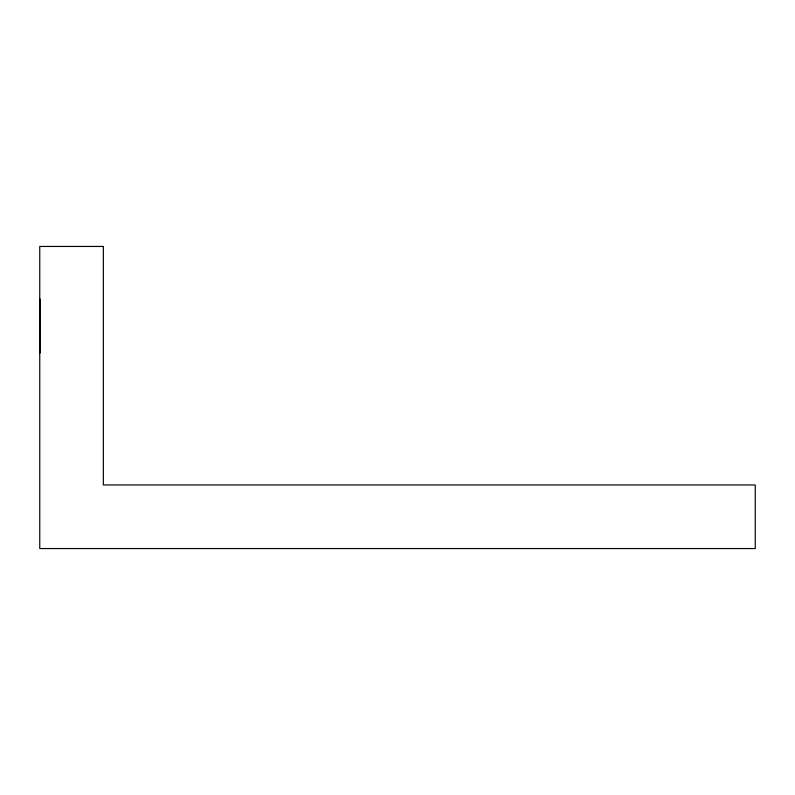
<?xml version="1.0" encoding="UTF-8"?>
<svg xmlns="http://www.w3.org/2000/svg" width="795" height="795" viewBox="0 0 795 795"><rect width="100%" height="100%" fill="white"/><g stroke="black" fill="none" stroke-linecap="round" stroke-linejoin="round"><path stroke-width="1.19" d="M40.118 298.99L40.118 352.91M103.35 246.45L39.75 246.45L39.75 548.55L755.25 548.55L755.25 484.95L103.35 484.95L103.35 246.45"/></g></svg>
